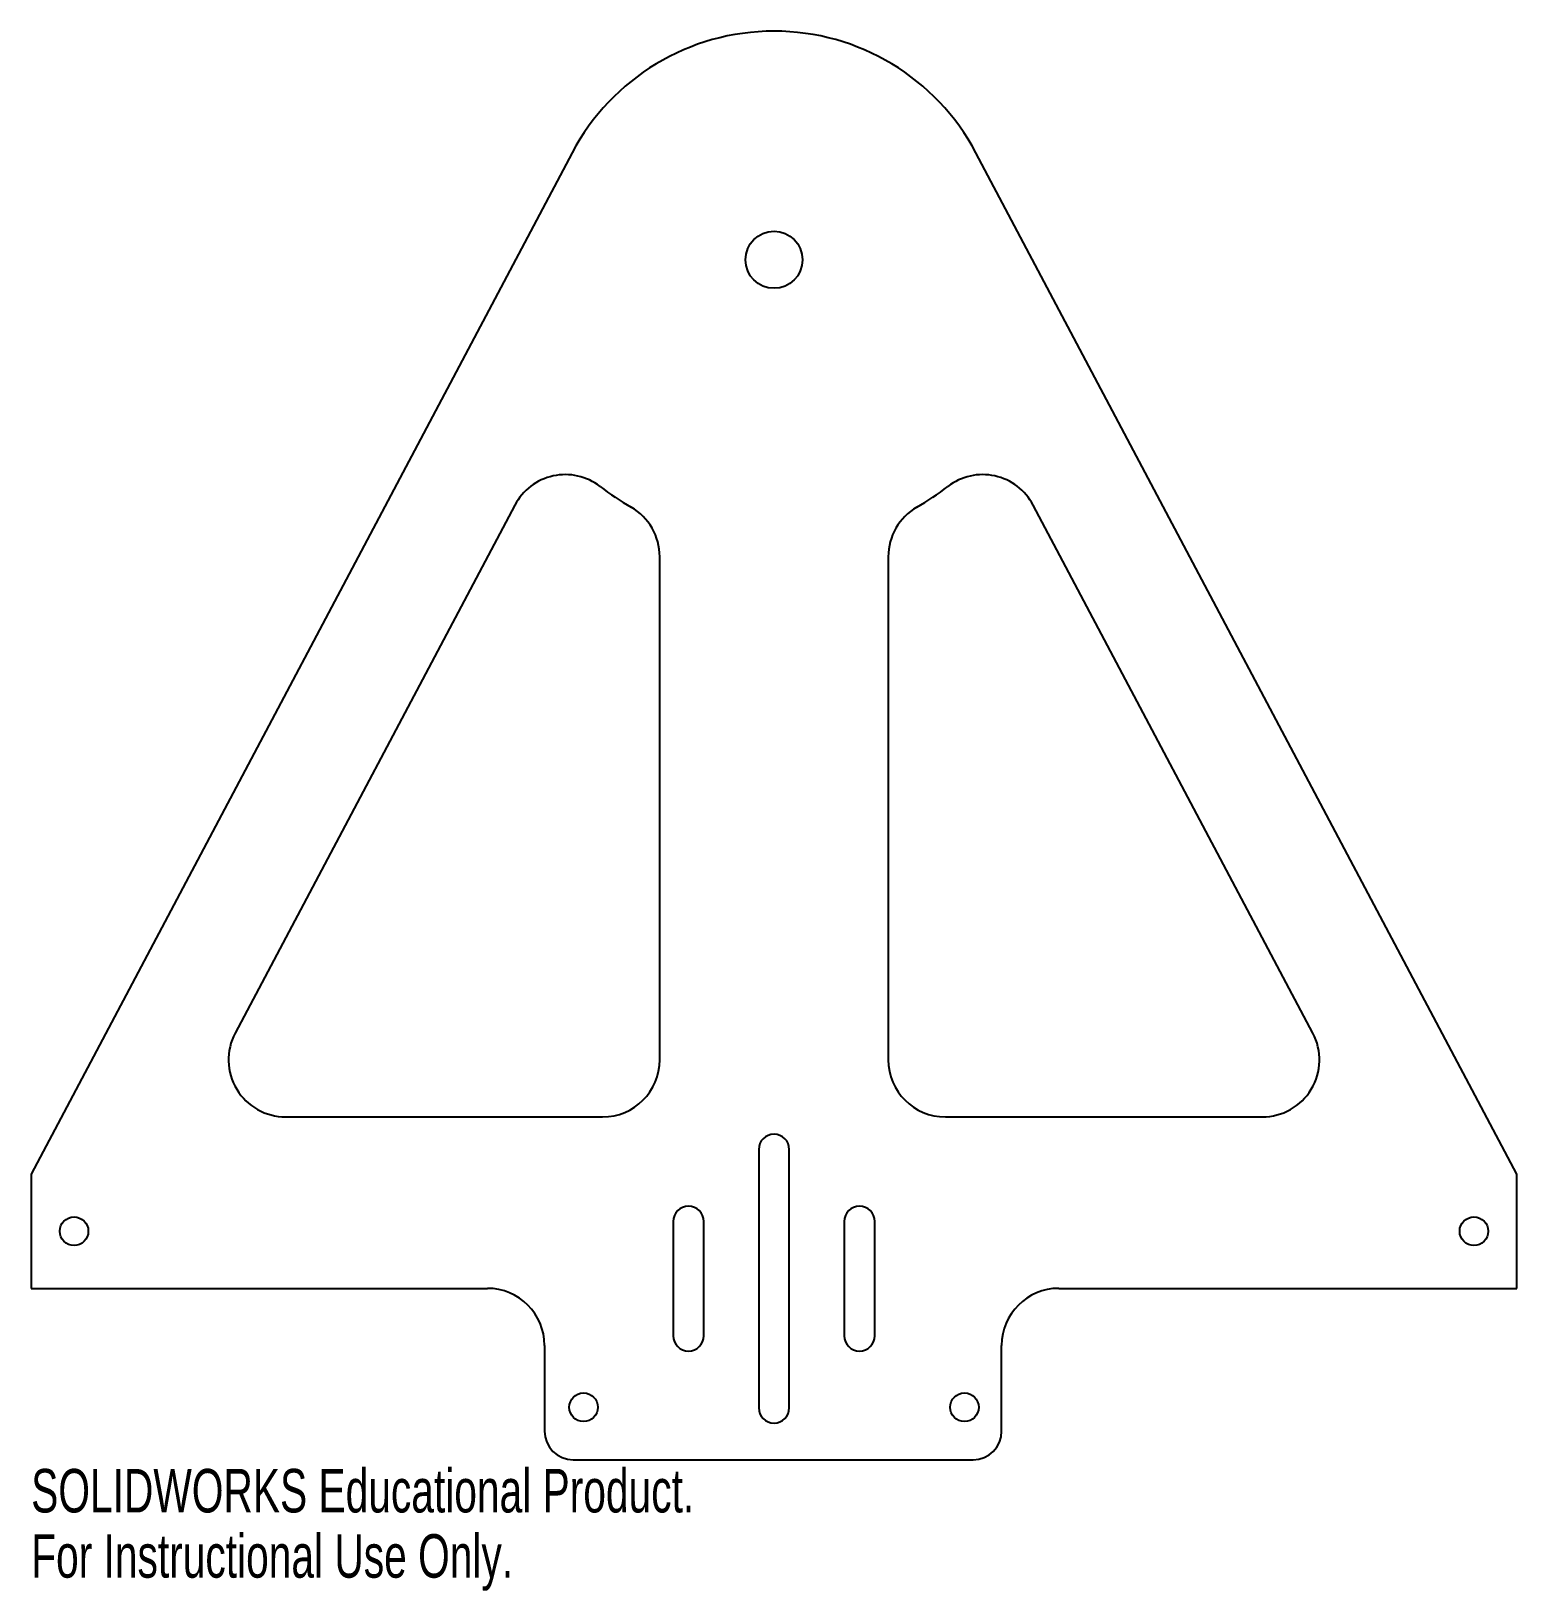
# Model space of a CAD drawing. Header units: inches. Extents: x -3.25 to 3.25, y 0.97 to 7.79.
import ezdxf

# ---------------------------------------------------------------- set-up
doc = ezdxf.new("R2010")
doc.units = ezdxf.units.IN
doc.header["$MEASUREMENT"] = 0
doc.styles.add('SLDTEXTSTYLE0', font='TXT', dxfattribs={"width": 0.7})

msp = doc.modelspace()

# ---------------------------------------------------------------- linework, layer by layer
at = {"color": 7, "linetype": 'Continuous', "lineweight": 25}
for p, q in [((-0.8837, 7.2588), (-3.25, 2.7908)), ((3.25, 2.7908), (0.8837, 7.2588)), ((-1.1341, 5.7177), (-2.3574, 3.4078)), ((2.3574, 3.4078), (1.1341, 5.7177)), ((-0.5, 3.2908), (-0.5, 5.4917)), ((0.5, 5.4917), (0.5, 3.2908)), ((-2.1365, 3.0408), (-0.75, 3.0408)), ((0.75, 3.0408), (2.1365, 3.0408)), ((-0.0669, 2.8982), (-0.0669, 1.7683)), ((0.0669, 1.7683), (0.0669, 2.8982)), ((-3.25, 2.7908), (-3.25, 2.2908)), ((3.25, 2.2908), (3.25, 2.7908)), ((-0.4409, 2.5833), (-0.4409, 2.0833)), ((-0.3071, 2.0833), (-0.3071, 2.5833)), ((0.3071, 2.5833), (0.3071, 2.0833)), ((0.4409, 2.0833), (0.4409, 2.5833)), ((-3.25, 2.2908), (-1.2539, 2.2908)), ((1.2461, 2.2908), (3.25, 2.2908)), ((-1.0039, 2.0408), (-1.0039, 1.6658)), ((0.9961, 1.6658), (0.9961, 2.0408)), ((-0.8789, 1.5408), (0.8711, 1.5408))]:
    msp.add_line(p, q, dxfattribs=at)
for centre, radius in [((0, 6.7908), 0.125), ((-3.0625, 2.5408), 0.0625), ((3.0625, 2.5408), 0.0625), ((-0.8333, 1.7704), 0.0625), ((0.8333, 1.7704), 0.0625)]:
    msp.add_circle(centre, radius, dxfattribs=at)
for centre, radius, start, end in [((0, 6.7908), 1, 27.90588, 152.09412), ((-0.9131, 5.6007), 0.25, 52.50005, 152.09412), ((0.9131, 5.6007), 0.25, 27.90588, 127.49995), ((0, 6.7908), 1.25, 232.50005, 240), ((0, 6.7908), 1.25, 300, 307.49995), ((-0.75, 5.4917), 0.25, 0, 60), ((0.75, 5.4917), 0.25, 120, 180), ((-2.1365, 3.2908), 0.25, 152.09412, 270), ((2.1365, 3.2908), 0.25, 270, 27.90588), ((-0.75, 3.2908), 0.25, 270, 0), ((0.75, 3.2908), 0.25, 180, 270), ((0, 2.8982), 0.0669, 0, 180), ((-0.374, 2.5833), 0.0669, 0, 180), ((0.374, 2.5833), 0.0669, 0, 180), ((-1.2539, 2.0408), 0.25, 0, 90), ((1.2461, 2.0408), 0.25, 90, 180), ((-0.374, 2.0833), 0.0669, 180, 0), ((0.374, 2.0833), 0.0669, 180, 0), ((0, 1.7683), 0.0669, 180, 0), ((-0.8789, 1.6658), 0.125, 180, 270), ((0.8711, 1.6658), 0.125, 270, 0)]:
    msp.add_arc(centre, radius, start, end, dxfattribs=at)

# ---------------------------------------------------------------- texts
at = {"color": 7, "linetype": 'Continuous', "char_height": 0.1903, "attachment_point": 1, "style": 'SLDTEXTSTYLE0'}
for s, insert in [('SOLIDWORKS Educational Product.', (-3.25, 1.5006)), ('For Instructional Use Only.', (-3.25, 1.2152))]:
    msp.add_mtext(s, dxfattribs=dict(at, insert=insert))

doc.saveas('drawing.dxf')
